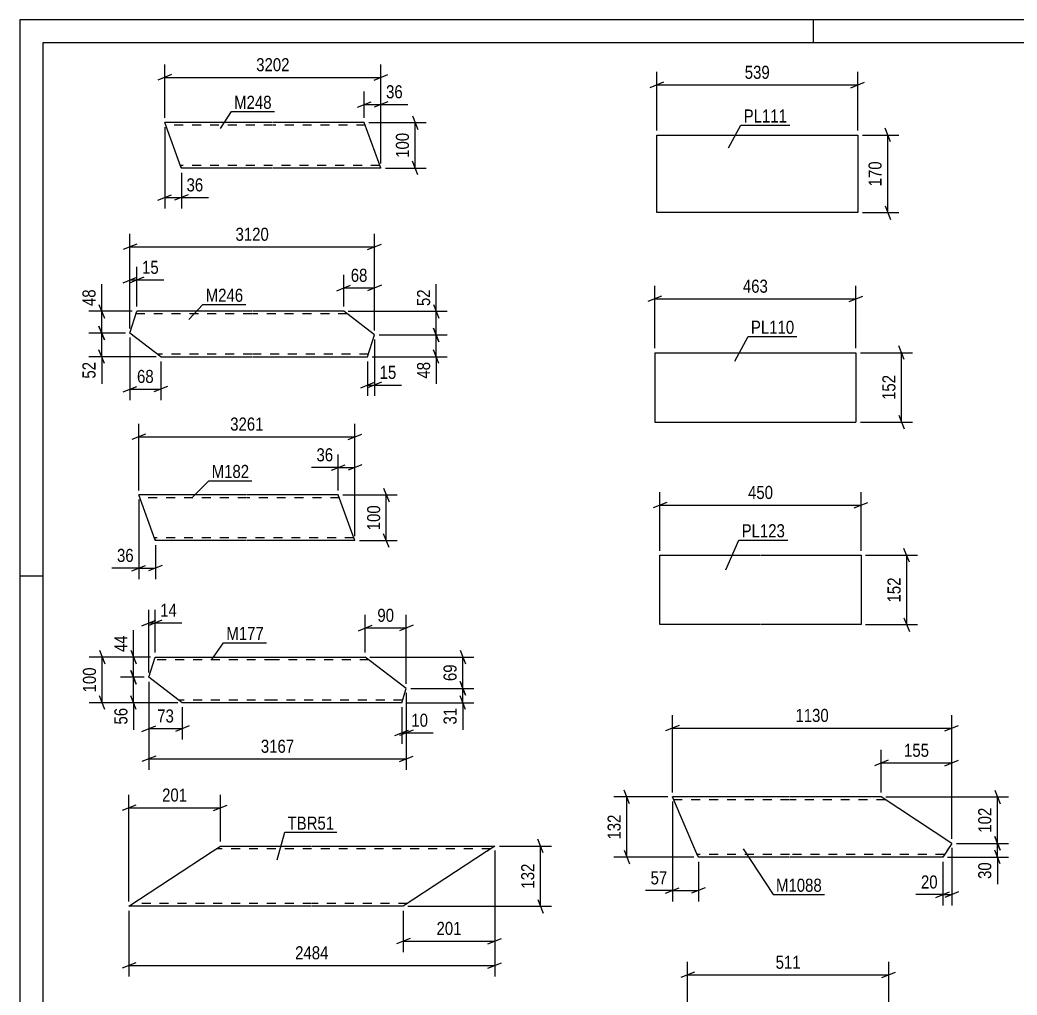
# Model space of a CAD drawing. Header units: millimetres. Extents: x 0 to 594, y 0 to 420.
# Drawn here: x 0 to 218.6, y 206.2 to 420 of the extents above; entities that cross this region are included whole.
import ezdxf

# ---------------------------------------------------------------- set-up
doc = ezdxf.new("R2010")
doc.units = ezdxf.units.MM
doc.linetypes.add('DXK_LINE_DOT2', pattern=[3.9198, 1.9599, -1.9599])
doc.styles.add('Arial Narrow', font='ARIALN.TTF', dxfattribs={"height": 0.2})

# ---------------------------------------------------------------- blocks, each defined once
blk = doc.blocks.new('Unknown-761531645-1132')
at = {"color": 5, "linetype": 'Continuous'}
for p, q in [((594, 420), (0, 420)), ((0, 420), (0, 0)), ((174, 415), (174, 420)), ((589, 415), (5, 415)), ((5, 415), (5, 5)), ((5, 298), (0, 298))]:
    blk.add_line(p, q, dxfattribs=at)
blk = doc.blocks.new('Part-761531645-11356 - 11355')
at = {"color": 2, "linetype": 'Continuous'}
for p, q in [((55.4, 397.5), (31.76, 397.5)), ((35.37, 387.59), (31.76, 397.5)), ((75.5, 397.5), (55.5, 397.5)), ((78.7, 388.7), (75.5, 397.5)), ((35.4, 387.5), (35.37, 387.59)), ((55.4, 387.5), (35.4, 387.5)), ((79.14, 387.5), (55.5, 387.5)), ((79.14, 387.5), (78.7, 388.7))]:
    blk.add_line(p, q, dxfattribs=at)
at = {"color": 7, "linetype": 'DXK_LINE_DOT2'}
for p, q in [((55.4, 396.9), (31.98, 396.9)), ((75.72, 396.9), (55.5, 396.9)), ((55.4, 388.1), (35.18, 388.1)), ((35.27, 387.85), (35.4, 387.5)), ((78.92, 388.1), (55.5, 388.1)), ((79.11, 387.59), (79.01, 387.85)), ((79.14, 387.5), (79.11, 387.59))]:
    blk.add_line(p, q, dxfattribs=at)
blk = doc.blocks.new('Part-761531645-4122 - 4106')
at = {"color": 2, "linetype": 'Continuous'}
for p, q in [((42.13, 237.64), (43.95, 238.84)), ((43.95, 238.84), (63.95, 238.84)), ((64.05, 238.84), (104.12, 238.84)), ((104.12, 238.84), (102.29, 237.64)), ((23.88, 225.64), (42.13, 237.64)), ((102.29, 237.64), (84.05, 225.64)), ((63.95, 225.64), (23.88, 225.64)), ((84.05, 225.64), (64.05, 225.64))]:
    blk.add_line(p, q, dxfattribs=at)
at = {"color": 7, "linetype": 'DXK_LINE_DOT2'}
for p, q in [((103.98, 238.74), (102.29, 237.64)), ((63.95, 238.24), (43.04, 238.24)), ((103.21, 238.24), (64.05, 238.24)), ((24.79, 226.24), (24.86, 226.28)), ((63.95, 226.24), (24.79, 226.24)), ((84.96, 226.24), (64.05, 226.24)), ((84.96, 226.24), (85.03, 226.28))]:
    blk.add_line(p, q, dxfattribs=at)
blk = doc.blocks.new('Part-761531645-11385 - 11384')
at = {"color": 2, "linetype": 'Continuous'}
for p, q in [((24.12, 351.33), (25.64, 356.12)), ((50.88, 356.12), (25.64, 356.12)), ((70.98, 356.12), (50.98, 356.12)), ((77.74, 350.92), (70.98, 356.12)), ((30.88, 346.12), (24.12, 351.33)), ((76.22, 346.12), (77.74, 350.92)), ((30.88, 346.12), (50.88, 346.12)), ((50.98, 346.12), (76.22, 346.12))]:
    blk.add_line(p, q, dxfattribs=at)
at = {"color": 7, "linetype": 'DXK_LINE_DOT2'}
for p, q in [((50.88, 355.52), (25.45, 355.52)), ((71.76, 355.52), (50.98, 355.52)), ((50.88, 346.72), (30.1, 346.72)), ((76.41, 346.72), (50.98, 346.72))]:
    blk.add_line(p, q, dxfattribs=at)
blk = doc.blocks.new('Part-761531645-11401 - 11400')
at = {"color": 2, "linetype": 'Continuous'}
for p, q in [((28.26, 275.86), (29.63, 280.26)), ((29.63, 280.26), (55.6, 280.26)), ((55.7, 280.26), (75.7, 280.26)), ((84.69, 273.41), (75.7, 280.26)), ((35.6, 270.26), (28.26, 275.86)), ((83.71, 270.26), (84.69, 273.41)), ((55.6, 270.26), (35.6, 270.26)), ((83.71, 270.26), (55.7, 270.26))]:
    blk.add_line(p, q, dxfattribs=at)
at = {"color": 7, "linetype": 'DXK_LINE_DOT2'}
for p, q in [((55.6, 279.66), (29.44, 279.66)), ((76.49, 279.66), (55.7, 279.66)), ((55.6, 270.86), (34.81, 270.86)), ((83.9, 270.86), (55.7, 270.86))]:
    blk.add_line(p, q, dxfattribs=at)
blk = doc.blocks.new('Part-761531645-5156 - 5140')
at = {"color": 2, "linetype": 'Continuous'}
for p, q in [((139.61, 377.74), (139.61, 394.74)), ((139.61, 394.74), (161.61, 394.74)), ((161.71, 394.74), (183.71, 394.74)), ((183.71, 394.74), (183.71, 377.74)), ((161.61, 377.74), (139.61, 377.74)), ((183.71, 377.74), (161.71, 377.74))]:
    blk.add_line(p, q, dxfattribs=at)
blk = doc.blocks.new('Part-761531645-5200 - 5184')
at = {"color": 2, "linetype": 'Continuous'}
for p, q in [((139.2, 347.02), (139.2, 331.82)), ((139.2, 347.02), (161.2, 347.02)), ((161.3, 347.02), (183.3, 347.02)), ((183.3, 347.02), (183.3, 331.82)), ((139.2, 331.82), (161.2, 331.82)), ((161.3, 331.82), (183.3, 331.82))]:
    blk.add_line(p, q, dxfattribs=at)
blk = doc.blocks.new('Part-761531645-5244 - 5228')
at = {"color": 2, "linetype": 'Continuous'}
for p, q in [((140.33, 287.39), (140.33, 302.59)), ((140.33, 302.59), (162.33, 302.59)), ((162.43, 302.59), (184.43, 302.59)), ((184.43, 302.59), (184.43, 287.39)), ((162.33, 287.39), (140.33, 287.39)), ((184.43, 287.39), (162.43, 287.39))]:
    blk.add_line(p, q, dxfattribs=at)
blk = doc.blocks.new('Part-761531645-5288 - 5272')
at = {"color": 2, "linetype": 'Continuous'}
for p, q in [((168.75, 249.6), (143.06, 249.6)), ((148.43, 237.14), (143.06, 249.6)), ((188.85, 249.6), (168.85, 249.6)), ((204.32, 239.42), (188.85, 249.6)), ((204.32, 239.42), (202.34, 236.4)), ((148.71, 236.49), (148.43, 237.14)), ((148.75, 236.4), (148.71, 236.49)), ((168.75, 236.4), (148.75, 236.4)), ((202.34, 236.4), (168.85, 236.4))]:
    blk.add_line(p, q, dxfattribs=at)
at = {"color": 7, "linetype": 'DXK_LINE_DOT2'}
for p, q in [((168.75, 249), (143.31, 249)), ((189.76, 249), (168.85, 249)), ((204.32, 239.42), (202.34, 236.4)), ((148.43, 237.14), (148.6, 236.75)), ((148.49, 237), (148.47, 237.04)), ((168.75, 237), (148.49, 237)), ((148.75, 236.4), (148.75, 236.4)), ((202.73, 237), (168.85, 237))]:
    blk.add_line(p, q, dxfattribs=at)
blk = doc.blocks.new('Part-761531645-11393 - 11392')
at = {"color": 2, "linetype": 'Continuous'}
for p, q in [((49.7, 315.82), (26.06, 315.82)), ((29.67, 305.92), (26.06, 315.82)), ((69.8, 315.82), (49.8, 315.82)), ((73.01, 307.02), (69.8, 315.82)), ((73.44, 305.82), (73.01, 307.02)), ((29.7, 305.82), (29.67, 305.92)), ((49.7, 305.82), (29.7, 305.82)), ((73.44, 305.82), (49.8, 305.82))]:
    blk.add_line(p, q, dxfattribs=at)
at = {"color": 7, "linetype": 'DXK_LINE_DOT2'}
for p, q in [((49.7, 315.22), (26.28, 315.22)), ((70.02, 315.22), (49.8, 315.22)), ((49.7, 306.42), (29.49, 306.42)), ((29.58, 306.18), (29.7, 305.82)), ((73.23, 306.42), (49.8, 306.42)), ((73.41, 305.92), (73.32, 306.18)), ((73.44, 305.82), (73.41, 305.92))]:
    blk.add_line(p, q, dxfattribs=at)
blk = doc.blocks.new('StraightDimension-761531645-11492 - 11355')
at = {"color": 7, "linetype": 'Continuous'}
for p, q in [((31.76, 396.5), (31.76, 378.65)), ((35.4, 386.5), (35.4, 378.65)), ((30.26, 380.45), (33.26, 381.65)), ((31.76, 381.05), (35.4, 381.05)), ((36.9, 381.65), (33.9, 380.45))]:
    blk.add_line(p, q, dxfattribs=at)
at = {"color": 0}
blk.add_wipeout([(40.78, 381.8), (40.78, 386), (35.93, 386), (35.93, 381.8)], dxfattribs=at)
at = {"color": 7, "linetype": 'Continuous'}
blk.add_line((35.4, 381.05), (41.31, 381.05), dxfattribs=at)
blk.add_line((35.4, 381.05), (41.31, 381.05), dxfattribs=at)
at = {"color": 3, "style": 'Arial Narrow'}
blk.add_text('36', height=2.863, dxfattribs=at).set_placement((36.53, 382.4))
blk = doc.blocks.new('StraightDimension-761531645-11506 - 11355')
at = {"color": 7, "linetype": 'Continuous'}
for p, q in [((75.5, 398.5), (75.5, 404.31)), ((79.14, 388.5), (79.14, 404.31)), ((74, 400.86), (77, 402.06)), ((75.5, 401.46), (79.14, 401.46)), ((80.64, 402.06), (77.64, 400.86))]:
    blk.add_line(p, q, dxfattribs=at)
at = {"color": 0}
blk.add_wipeout([(84.52, 402.21), (84.52, 406.41), (79.67, 406.41), (79.67, 402.21)], dxfattribs=at)
at = {"color": 7, "linetype": 'Continuous'}
blk.add_line((79.14, 401.46), (85.05, 401.46), dxfattribs=at)
blk.add_line((79.14, 401.46), (85.05, 401.46), dxfattribs=at)
at = {"color": 3, "style": 'Arial Narrow'}
blk.add_text('36', height=2.863, dxfattribs=at).set_placement((80.27, 402.81))
blk = doc.blocks.new('StraightDimension-761531645-11551 - 11355')
at = {"color": 7, "linetype": 'Continuous'}
for p, q in [((31.76, 398.5), (31.76, 410.25)), ((79.14, 388.5), (79.14, 410.25)), ((33.26, 408), (30.26, 406.8)), ((31.76, 407.4), (79.14, 407.4)), ((77.64, 406.8), (80.64, 408))]:
    blk.add_line(p, q, dxfattribs=at)
at = {"color": 0}
blk.add_wipeout([(59.71, 408.15), (59.71, 412.35), (51.2, 412.35), (51.2, 408.15)], dxfattribs=at)
at = {"color": 3, "style": 'Arial Narrow'}
blk.add_text('3202', height=2.863, dxfattribs=at).set_placement((51.8, 408.75))
blk = doc.blocks.new('StraightDimension-761531645-11562 - 11355')
at = {"color": 7, "linetype": 'Continuous'}
for p, q in [((86.04, 399), (87.24, 396)), ((76.5, 397.5), (89.04, 397.5)), ((86.64, 387.5), (86.64, 397.5)), ((80.14, 387.5), (89.04, 387.5)), ((87.24, 386), (86.04, 389))]:
    blk.add_line(p, q, dxfattribs=at)
at = {"color": 0}
blk.add_wipeout([(85.89, 395.84), (81.69, 395.84), (81.69, 389.16), (85.89, 389.16)], dxfattribs=at)
at = {"color": 3, "style": 'Arial Narrow'}
blk.add_text('100', height=2.863, rotation=90.0002, dxfattribs=at).set_placement((85.29, 389.76))
blk = doc.blocks.new('StraightDimension-761531645-4198 - 4106')
at = {"color": 7, "linetype": 'Continuous'}
for p, q in [((104.12, 237.84), (104.12, 215.59)), ((84.05, 224.64), (84.05, 215.59)), ((85.55, 218.59), (82.55, 217.39)), ((84.05, 217.99), (104.12, 217.99)), ((102.62, 217.39), (105.62, 218.59))]:
    blk.add_line(p, q, dxfattribs=at)
at = {"color": 0}
blk.add_wipeout([(97.43, 218.74), (97.43, 222.94), (90.74, 222.94), (90.74, 218.74)], dxfattribs=at)
at = {"color": 3, "style": 'Arial Narrow'}
blk.add_text('201', height=2.863, dxfattribs=at).set_placement((91.34, 219.34))
blk = doc.blocks.new('StraightDimension-761531645-4125 - 4106')
at = {"color": 7, "linetype": 'Continuous'}
for p, q in [((104.12, 237.84), (104.12, 210.24)), ((23.88, 224.64), (23.88, 210.24)), ((25.38, 213.24), (22.38, 212.04)), ((23.88, 212.64), (104.12, 212.64)), ((102.62, 212.04), (105.62, 213.24))]:
    blk.add_line(p, q, dxfattribs=at)
at = {"color": 0}
blk.add_wipeout([(68.26, 213.39), (68.26, 217.59), (59.74, 217.59), (59.74, 213.39)], dxfattribs=at)
at = {"color": 3, "style": 'Arial Narrow'}
blk.add_text('2484', height=2.863, dxfattribs=at).set_placement((60.34, 213.99))
blk = doc.blocks.new('StraightDimension-761531645-4184 - 4106')
at = {"color": 7, "linetype": 'Continuous'}
for p, q in [((23.88, 226.64), (23.88, 250.08)), ((43.95, 239.84), (43.95, 250.08)), ((25.38, 247.83), (22.38, 246.63)), ((23.88, 247.23), (43.95, 247.23)), ((42.45, 246.63), (45.45, 247.83))]:
    blk.add_line(p, q, dxfattribs=at)
at = {"color": 0}
blk.add_wipeout([(37.26, 247.98), (37.26, 252.18), (30.57, 252.18), (30.57, 247.98)], dxfattribs=at)
at = {"color": 3, "style": 'Arial Narrow'}
blk.add_text('201', height=2.863, dxfattribs=at).set_placement((31.17, 248.58))
blk = doc.blocks.new('StraightDimension-761531645-4160 - 4106')
at = {"color": 7, "linetype": 'Continuous'}
for p, q in [((105.12, 238.84), (116.52, 238.84)), ((114.72, 237.34), (113.52, 240.34)), ((114.12, 225.64), (114.12, 238.84)), ((85.05, 225.64), (116.52, 225.64)), ((113.52, 227.14), (114.72, 224.14))]:
    blk.add_line(p, q, dxfattribs=at)
at = {"color": 0}
blk.add_wipeout([(113.37, 235.58), (109.17, 235.58), (109.17, 228.89), (113.37, 228.89)], dxfattribs=at)
at = {"color": 3, "style": 'Arial Narrow'}
blk.add_text('132', height=2.863, rotation=90.0002, dxfattribs=at).set_placement((112.77, 229.49))
blk = doc.blocks.new('StraightDimension-761531645-11610 - 11384')
at = {"color": 7, "linetype": 'Continuous'}
for p, q in [((70.98, 357.12), (70.98, 364.07)), ((77.74, 351.92), (77.74, 364.07)), ((69.48, 360.62), (72.48, 361.82)), ((70.98, 361.22), (77.74, 361.22)), ((79.24, 361.82), (76.24, 360.62))]:
    blk.add_line(p, q, dxfattribs=at)
at = {"color": 0}
blk.add_wipeout([(76.79, 361.97), (76.79, 366.17), (71.93, 366.17), (71.93, 361.97)], dxfattribs=at)
at = {"color": 3, "style": 'Arial Narrow'}
blk.add_text('68', height=2.863, dxfattribs=at).set_placement((72.53, 362.57))
blk = doc.blocks.new('StraightDimension-761531645-11591 - 11384')
at = {"color": 7, "linetype": 'Continuous'}
for p, q in [((24.12, 352.33), (24.12, 365.82)), ((25.64, 357.12), (25.64, 365.82)), ((22.62, 362.37), (25.62, 363.57)), ((24.12, 362.97), (25.64, 362.97)), ((27.14, 363.57), (24.14, 362.37))]:
    blk.add_line(p, q, dxfattribs=at)
at = {"color": 0}
blk.add_wipeout([(31.02, 363.72), (31.02, 367.92), (26.17, 367.92), (26.17, 363.72)], dxfattribs=at)
at = {"color": 7, "linetype": 'Continuous'}
blk.add_line((25.64, 362.97), (31.55, 362.97), dxfattribs=at)
blk.add_line((25.64, 362.97), (31.55, 362.97), dxfattribs=at)
at = {"color": 3, "style": 'Arial Narrow'}
blk.add_text('15', height=2.863, dxfattribs=at).set_placement((26.77, 364.32))
blk = doc.blocks.new('StraightDimension-761531645-11654 - 11384')
at = {"color": 7, "linetype": 'Continuous'}
for p, q in [((24.12, 350.33), (24.12, 336.64)), ((30.88, 345.12), (30.88, 336.64)), ((22.62, 338.44), (25.62, 339.64)), ((24.12, 339.04), (30.88, 339.04)), ((32.38, 339.64), (29.38, 338.44))]:
    blk.add_line(p, q, dxfattribs=at)
at = {"color": 0}
blk.add_wipeout([(29.93, 339.79), (29.93, 343.99), (25.07, 343.99), (25.07, 339.79)], dxfattribs=at)
at = {"color": 3, "style": 'Arial Narrow'}
blk.add_text('68', height=2.863, dxfattribs=at).set_placement((25.67, 340.39))
blk = doc.blocks.new('StraightDimension-761531645-11672 - 11384')
at = {"color": 7, "linetype": 'Continuous'}
for p, q in [((77.74, 349.92), (77.74, 337.54)), ((76.22, 345.12), (76.22, 337.54)), ((74.72, 339.34), (77.72, 340.54)), ((76.22, 339.94), (77.74, 339.94)), ((79.24, 340.54), (76.24, 339.34))]:
    blk.add_line(p, q, dxfattribs=at)
at = {"color": 0}
blk.add_wipeout([(83.12, 340.69), (83.12, 344.89), (78.26, 344.89), (78.26, 340.69)], dxfattribs=at)
at = {"color": 7, "linetype": 'Continuous'}
blk.add_line((77.74, 339.94), (83.64, 339.94), dxfattribs=at)
blk.add_line((77.74, 339.94), (83.64, 339.94), dxfattribs=at)
at = {"color": 3, "style": 'Arial Narrow'}
blk.add_text('15', height=2.863, dxfattribs=at).set_placement((78.86, 341.29))
blk = doc.blocks.new('StraightDimension-761531645-11715 - 11384')
at = {"color": 7, "linetype": 'Continuous'}
for p, q in [((90.68, 357.62), (91.88, 354.62)), ((71.98, 356.12), (93.68, 356.12)), ((91.28, 350.92), (91.28, 356.12)), ((91.88, 349.42), (90.68, 352.42)), ((78.74, 350.92), (93.68, 350.92))]:
    blk.add_line(p, q, dxfattribs=at)
at = {"color": 0}
blk.add_wipeout([(90.53, 361.5), (86.33, 361.5), (86.33, 356.65), (90.53, 356.65)], dxfattribs=at)
at = {"color": 7, "linetype": 'Continuous'}
blk.add_line((91.28, 356.12), (91.28, 362.03), dxfattribs=at)
blk.add_line((91.28, 356.12), (91.28, 362.03), dxfattribs=at)
at = {"color": 3, "style": 'Arial Narrow'}
blk.add_text('52', height=2.863, rotation=90.0002, dxfattribs=at).set_placement((89.93, 357.25))
blk = doc.blocks.new('StraightDimension-761531645-11716 - 11384')
at = {"color": 7, "linetype": 'Continuous'}
for p, q in [((90.68, 352.42), (91.88, 349.42)), ((78.74, 350.92), (93.68, 350.92)), ((91.28, 346.12), (91.28, 350.92)), ((91.88, 344.62), (90.68, 347.62)), ((77.22, 346.12), (93.68, 346.12))]:
    blk.add_line(p, q, dxfattribs=at)
at = {"color": 0}
blk.add_wipeout([(90.53, 345.6), (86.33, 345.6), (86.33, 340.74), (90.53, 340.74)], dxfattribs=at)
at = {"color": 7, "linetype": 'Continuous'}
blk.add_line((91.28, 346.12), (91.28, 340.22), dxfattribs=at)
blk.add_line((91.28, 346.12), (91.28, 340.22), dxfattribs=at)
at = {"color": 3, "style": 'Arial Narrow'}
blk.add_text('48', height=2.863, rotation=90.0002, dxfattribs=at).set_placement((89.93, 341.34))
blk = doc.blocks.new('StraightDimension-761531645-11801 - 11384')
at = {"color": 7, "linetype": 'Continuous'}
for p, q in [((17.32, 357.62), (18.52, 354.62)), ((24.64, 356.12), (15.07, 356.12)), ((17.92, 351.33), (17.92, 356.12)), ((18.52, 349.83), (17.32, 352.83)), ((23.12, 351.33), (15.07, 351.33))]:
    blk.add_line(p, q, dxfattribs=at)
at = {"color": 0}
blk.add_wipeout([(17.17, 361.5), (12.97, 361.5), (12.97, 356.65), (17.17, 356.65)], dxfattribs=at)
at = {"color": 7, "linetype": 'Continuous'}
blk.add_line((17.92, 356.12), (17.92, 362.03), dxfattribs=at)
blk.add_line((17.92, 356.12), (17.92, 362.03), dxfattribs=at)
at = {"color": 3, "style": 'Arial Narrow'}
blk.add_text('48', height=2.863, rotation=90.0002, dxfattribs=at).set_placement((16.57, 357.25))
blk = doc.blocks.new('StraightDimension-761531645-11802 - 11384')
at = {"color": 7, "linetype": 'Continuous'}
for p, q in [((17.32, 352.83), (18.52, 349.83)), ((23.12, 351.33), (15.07, 351.33)), ((17.92, 346.12), (17.92, 351.33)), ((18.52, 344.62), (17.32, 347.62)), ((29.88, 346.12), (15.07, 346.12))]:
    blk.add_line(p, q, dxfattribs=at)
at = {"color": 0}
blk.add_wipeout([(17.17, 345.6), (12.97, 345.6), (12.97, 340.74), (17.17, 340.74)], dxfattribs=at)
at = {"color": 7, "linetype": 'Continuous'}
blk.add_line((17.92, 346.12), (17.92, 340.22), dxfattribs=at)
blk.add_line((17.92, 346.12), (17.92, 340.22), dxfattribs=at)
at = {"color": 3, "style": 'Arial Narrow'}
blk.add_text('52', height=2.863, rotation=90.0002, dxfattribs=at).set_placement((16.57, 341.34))
blk = doc.blocks.new('StraightDimension-761531645-11851 - 11384')
at = {"color": 7, "linetype": 'Continuous'}
for p, q in [((24.12, 352.33), (24.12, 373.07)), ((77.74, 351.92), (77.74, 373.07)), ((25.62, 370.82), (22.62, 369.62)), ((24.12, 370.22), (77.74, 370.22)), ((76.24, 369.62), (79.24, 370.82))]:
    blk.add_line(p, q, dxfattribs=at)
at = {"color": 0}
blk.add_wipeout([(55.19, 370.97), (55.19, 375.17), (46.67, 375.17), (46.67, 370.97)], dxfattribs=at)
at = {"color": 3, "style": 'Arial Narrow'}
blk.add_text('3120', height=2.863, dxfattribs=at).set_placement((47.27, 371.57))
blk = doc.blocks.new('StraightDimension-761531645-11974 - 11400')
at = {"color": 7, "linetype": 'Continuous'}
for p, q in [((28.26, 276.86), (28.26, 290.61)), ((29.63, 281.26), (29.63, 290.61)), ((26.76, 287.16), (29.76, 288.36)), ((31.13, 288.36), (28.13, 287.16)), ((28.26, 287.76), (29.63, 287.76))]:
    blk.add_line(p, q, dxfattribs=at)
at = {"color": 0}
blk.add_wipeout([(35.01, 288.51), (35.01, 292.71), (30.15, 292.71), (30.15, 288.51)], dxfattribs=at)
at = {"color": 7, "linetype": 'Continuous'}
blk.add_line((29.63, 287.76), (35.53, 287.76), dxfattribs=at)
blk.add_line((29.63, 287.76), (35.53, 287.76), dxfattribs=at)
at = {"color": 3, "style": 'Arial Narrow'}
blk.add_text('14', height=2.863, dxfattribs=at).set_placement((30.75, 289.11))
blk = doc.blocks.new('StraightDimension-761531645-12181 - 11400')
at = {"color": 7, "linetype": 'Continuous'}
for p, q in [((28.63, 280.26), (22.06, 280.26)), ((24.31, 281.76), (25.51, 278.76)), ((24.91, 275.86), (24.91, 280.26)), ((27.26, 275.86), (22.06, 275.86)), ((25.51, 274.36), (24.31, 277.36))]:
    blk.add_line(p, q, dxfattribs=at)
at = {"color": 0}
blk.add_wipeout([(24.16, 285.64), (19.96, 285.64), (19.96, 280.78), (24.16, 280.78)], dxfattribs=at)
at = {"color": 7, "linetype": 'Continuous'}
blk.add_line((24.91, 280.26), (24.91, 286.17), dxfattribs=at)
blk.add_line((24.91, 280.26), (24.91, 286.17), dxfattribs=at)
at = {"color": 3, "style": 'Arial Narrow'}
blk.add_text('44', height=2.863, rotation=90.0002, dxfattribs=at).set_placement((23.56, 281.38))
blk = doc.blocks.new('StraightDimension-761531645-12096 - 11400')
at = {"color": 7, "linetype": 'Continuous'}
for p, q in [((76.7, 280.26), (99.49, 280.26)), ((96.49, 281.76), (97.69, 278.76)), ((97.09, 273.41), (97.09, 280.26)), ((85.69, 273.41), (99.49, 273.41)), ((97.69, 271.91), (96.49, 274.91))]:
    blk.add_line(p, q, dxfattribs=at)
at = {"color": 0}
blk.add_wipeout([(96.34, 279.26), (92.14, 279.26), (92.14, 274.41), (96.34, 274.41)], dxfattribs=at)
at = {"color": 3, "style": 'Arial Narrow'}
blk.add_text('69', height=2.863, rotation=90.0002, dxfattribs=at).set_placement((95.74, 275.01))
blk = doc.blocks.new('StraightDimension-761531645-11992 - 11400')
at = {"color": 7, "linetype": 'Continuous'}
for p, q in [((75.7, 281.26), (75.7, 289.51)), ((84.69, 274.41), (84.69, 289.51)), ((74.2, 286.06), (77.2, 287.26)), ((75.7, 286.66), (84.69, 286.66)), ((86.19, 287.26), (83.19, 286.06))]:
    blk.add_line(p, q, dxfattribs=at)
at = {"color": 0}
blk.add_wipeout([(82.63, 287.41), (82.63, 291.61), (77.77, 291.61), (77.77, 287.41)], dxfattribs=at)
at = {"color": 3, "style": 'Arial Narrow'}
blk.add_text('90', height=2.863, dxfattribs=at).set_placement((78.37, 288.01))
blk = doc.blocks.new('StraightDimension-761531645-12035 - 11400')
at = {"color": 7, "linetype": 'Continuous'}
for p, q in [((84.69, 272.41), (84.69, 261.25)), ((83.71, 269.26), (83.71, 261.25)), ((82.21, 263.05), (85.21, 264.25)), ((86.19, 264.25), (83.19, 263.05)), ((83.71, 263.65), (84.69, 263.65))]:
    blk.add_line(p, q, dxfattribs=at)
at = {"color": 0}
blk.add_wipeout([(90.07, 264.4), (90.07, 268.6), (85.22, 268.6), (85.22, 264.4)], dxfattribs=at)
at = {"color": 7, "linetype": 'Continuous'}
blk.add_line((84.69, 263.65), (90.6, 263.65), dxfattribs=at)
blk.add_line((84.69, 263.65), (90.6, 263.65), dxfattribs=at)
at = {"color": 3, "style": 'Arial Narrow'}
blk.add_text('10', height=2.863, dxfattribs=at).set_placement((85.82, 265))
blk = doc.blocks.new('StraightDimension-761531645-12078 - 11400')
at = {"color": 7, "linetype": 'Continuous'}
for p, q in [((28.26, 274.86), (28.26, 262.18)), ((35.6, 269.26), (35.6, 262.18)), ((26.76, 263.98), (29.76, 265.18)), ((28.26, 264.58), (35.6, 264.58)), ((37.1, 265.18), (34.1, 263.98))]:
    blk.add_line(p, q, dxfattribs=at)
at = {"color": 0}
blk.add_wipeout([(34.36, 265.33), (34.36, 269.53), (29.5, 269.53), (29.5, 265.33)], dxfattribs=at)
at = {"color": 3, "style": 'Arial Narrow'}
blk.add_text('73', height=2.863, dxfattribs=at).set_placement((30.1, 265.93))
blk = doc.blocks.new('StraightDimension-761531645-12097 - 11400')
at = {"color": 7, "linetype": 'Continuous'}
for p, q in [((85.69, 273.41), (99.49, 273.41)), ((96.49, 274.91), (97.69, 271.91)), ((97.09, 270.26), (97.09, 273.41)), ((97.69, 268.76), (96.49, 271.76)), ((84.71, 270.26), (99.49, 270.26))]:
    blk.add_line(p, q, dxfattribs=at)
at = {"color": 0}
blk.add_wipeout([(96.34, 269.73), (92.14, 269.73), (92.14, 264.88), (96.34, 264.88)], dxfattribs=at)
at = {"color": 7, "linetype": 'Continuous'}
blk.add_line((97.09, 270.26), (97.09, 264.35), dxfattribs=at)
blk.add_line((97.09, 270.26), (97.09, 264.35), dxfattribs=at)
at = {"color": 3, "style": 'Arial Narrow'}
blk.add_text('31', height=2.863, rotation=90.0002, dxfattribs=at).set_placement((95.74, 265.48))
blk = doc.blocks.new('StraightDimension-761531645-12182 - 11400')
at = {"color": 7, "linetype": 'Continuous'}
for p, q in [((27.26, 275.86), (22.06, 275.86)), ((24.31, 277.36), (25.51, 274.36)), ((24.91, 270.26), (24.91, 275.86)), ((25.51, 268.76), (24.31, 271.76)), ((34.6, 270.26), (22.06, 270.26))]:
    blk.add_line(p, q, dxfattribs=at)
at = {"color": 0}
blk.add_wipeout([(24.16, 269.73), (19.96, 269.73), (19.96, 264.88), (24.16, 264.88)], dxfattribs=at)
at = {"color": 7, "linetype": 'Continuous'}
blk.add_line((24.91, 270.26), (24.91, 264.35), dxfattribs=at)
blk.add_line((24.91, 270.26), (24.91, 264.35), dxfattribs=at)
at = {"color": 3, "style": 'Arial Narrow'}
blk.add_text('56', height=2.863, rotation=90.0002, dxfattribs=at).set_placement((23.56, 265.48))
blk = doc.blocks.new('StraightDimension-761531645-12230 - 11400')
at = {"color": 7, "linetype": 'Continuous'}
for p, q in [((28.63, 280.26), (15.17, 280.26)), ((17.42, 281.76), (18.62, 278.76)), ((18.02, 270.26), (18.02, 280.26)), ((18.62, 268.76), (17.42, 271.76)), ((34.6, 270.26), (15.17, 270.26))]:
    blk.add_line(p, q, dxfattribs=at)
at = {"color": 0}
blk.add_wipeout([(17.27, 278.6), (13.07, 278.6), (13.07, 271.92), (17.27, 271.92)], dxfattribs=at)
at = {"color": 3, "style": 'Arial Narrow'}
blk.add_text('100', height=2.863, rotation=90.0002, dxfattribs=at).set_placement((16.67, 272.52))
blk = doc.blocks.new('StraightDimension-761531645-12262 - 11400')
at = {"color": 7, "linetype": 'Continuous'}
for p, q in [((28.26, 274.86), (28.26, 255.54)), ((84.69, 272.41), (84.69, 255.54)), ((29.76, 258.54), (26.76, 257.34)), ((83.19, 257.34), (86.19, 258.54)), ((28.26, 257.94), (84.69, 257.94))]:
    blk.add_line(p, q, dxfattribs=at)
at = {"color": 0}
blk.add_wipeout([(60.73, 258.69), (60.73, 262.89), (52.22, 262.89), (52.22, 258.69)], dxfattribs=at)
at = {"color": 3, "style": 'Arial Narrow'}
blk.add_text('3167', height=2.863, dxfattribs=at).set_placement((52.82, 259.29))
blk = doc.blocks.new('StraightDimension-761531645-5170 - 5140')
at = {"color": 7, "linetype": 'Continuous'}
for p, q in [((190.87, 393.24), (189.67, 396.24)), ((184.71, 394.74), (192.67, 394.74)), ((190.27, 377.74), (190.27, 394.74)), ((189.67, 379.24), (190.87, 376.24)), ((184.71, 377.74), (192.67, 377.74))]:
    blk.add_line(p, q, dxfattribs=at)
at = {"color": 0}
blk.add_wipeout([(189.52, 389.58), (185.32, 389.58), (185.32, 382.9), (189.52, 382.9)], dxfattribs=at)
at = {"color": 3, "style": 'Arial Narrow'}
blk.add_text('170', height=2.863, rotation=90.0002, dxfattribs=at).set_placement((188.92, 383.5))
blk = doc.blocks.new('StraightDimension-761531645-13013 - 5140')
at = {"color": 7, "linetype": 'Continuous'}
for p, q in [((139.61, 395.74), (139.61, 408.59)), ((183.71, 395.74), (183.71, 408.59)), ((141.11, 406.34), (138.11, 405.14)), ((139.61, 405.74), (183.71, 405.74)), ((182.21, 405.14), (185.21, 406.34))]:
    blk.add_line(p, q, dxfattribs=at)
at = {"color": 0}
blk.add_wipeout([(165.01, 406.49), (165.01, 410.69), (158.32, 410.69), (158.32, 406.49)], dxfattribs=at)
at = {"color": 3, "style": 'Arial Narrow'}
blk.add_text('539', height=2.863, dxfattribs=at).set_placement((158.92, 407.09))
blk = doc.blocks.new('StraightDimension-761531645-13024 - 5184')
at = {"color": 7, "linetype": 'Continuous'}
for p, q in [((139.2, 348.02), (139.2, 361.68)), ((183.3, 348.02), (183.3, 361.68)), ((140.7, 359.43), (137.7, 358.23)), ((139.2, 358.83), (183.3, 358.83)), ((181.8, 358.23), (184.8, 359.43))]:
    blk.add_line(p, q, dxfattribs=at)
at = {"color": 0}
blk.add_wipeout([(164.59, 359.58), (164.59, 363.78), (157.91, 363.78), (157.91, 359.58)], dxfattribs=at)
at = {"color": 3, "style": 'Arial Narrow'}
blk.add_text('463', height=2.863, dxfattribs=at).set_placement((158.51, 360.18))
blk = doc.blocks.new('StraightDimension-761531645-5214 - 5184')
at = {"color": 7, "linetype": 'Continuous'}
for p, q in [((193.9, 345.52), (192.7, 348.52)), ((184.3, 347.02), (195.7, 347.02)), ((193.3, 331.82), (193.3, 347.02)), ((192.7, 333.32), (193.9, 330.32)), ((184.3, 331.82), (195.7, 331.82))]:
    blk.add_line(p, q, dxfattribs=at)
at = {"color": 0}
blk.add_wipeout([(192.55, 342.76), (188.35, 342.76), (188.35, 336.07), (192.55, 336.07)], dxfattribs=at)
at = {"color": 3, "style": 'Arial Narrow'}
blk.add_text('152', height=2.863, rotation=90.0002, dxfattribs=at).set_placement((191.95, 336.67))
blk = doc.blocks.new('StraightDimension-761531645-5258 - 5228')
at = {"color": 7, "linetype": 'Continuous'}
for p, q in [((195.03, 301.09), (193.83, 304.09)), ((185.43, 302.59), (196.83, 302.59)), ((194.43, 287.39), (194.43, 302.59)), ((193.83, 288.89), (195.03, 285.89)), ((185.43, 287.39), (196.83, 287.39))]:
    blk.add_line(p, q, dxfattribs=at)
at = {"color": 0}
blk.add_wipeout([(193.68, 298.33), (189.48, 298.33), (189.48, 291.65), (193.68, 291.65)], dxfattribs=at)
at = {"color": 3, "style": 'Arial Narrow'}
blk.add_text('152', height=2.863, rotation=90.0002, dxfattribs=at).set_placement((193.08, 292.25))
blk = doc.blocks.new('StraightDimension-761531645-13035 - 5228')
at = {"color": 7, "linetype": 'Continuous'}
for p, q in [((140.33, 303.59), (140.33, 316.44)), ((184.43, 303.59), (184.43, 316.44)), ((141.83, 314.19), (138.83, 312.99)), ((140.33, 313.59), (184.43, 313.59)), ((182.93, 312.99), (185.93, 314.19))]:
    blk.add_line(p, q, dxfattribs=at)
at = {"color": 0}
blk.add_wipeout([(165.72, 314.34), (165.72, 318.54), (159.04, 318.54), (159.04, 314.34)], dxfattribs=at)
at = {"color": 3, "style": 'Arial Narrow'}
blk.add_text('450', height=2.863, dxfattribs=at).set_placement((159.64, 314.94))
blk = doc.blocks.new('StraightDimension-761531645-5360 - 5272')
at = {"color": 7, "linetype": 'Continuous'}
for p, q in [((188.85, 250.6), (188.85, 259.9)), ((204.32, 240.42), (204.32, 259.9)), ((190.35, 257.65), (187.35, 256.45)), ((188.85, 257.05), (204.32, 257.05)), ((202.82, 256.45), (205.82, 257.65))]:
    blk.add_line(p, q, dxfattribs=at)
at = {"color": 0}
blk.add_wipeout([(199.93, 257.8), (199.93, 262), (193.24, 262), (193.24, 257.8)], dxfattribs=at)
at = {"color": 3, "style": 'Arial Narrow'}
blk.add_text('155', height=2.863, dxfattribs=at).set_placement((193.84, 258.4))
blk = doc.blocks.new('StraightDimension-761531645-5291 - 5272')
at = {"color": 7, "linetype": 'Continuous'}
for p, q in [((143.06, 250.6), (143.06, 267.55)), ((204.32, 240.42), (204.32, 267.55)), ((144.56, 265.3), (141.56, 264.1)), ((143.06, 264.7), (204.32, 264.7)), ((202.82, 264.1), (205.82, 265.3))]:
    blk.add_line(p, q, dxfattribs=at)
at = {"color": 0}
blk.add_wipeout([(177.95, 265.45), (177.95, 269.65), (169.43, 269.65), (169.43, 265.45)], dxfattribs=at)
at = {"color": 3, "style": 'Arial Narrow'}
blk.add_text('1130', height=2.863, dxfattribs=at).set_placement((170.03, 266.05))
blk = doc.blocks.new('StraightDimension-761531645-5326 - 5272')
at = {"color": 7, "linetype": 'Continuous'}
for p, q in [((189.85, 249.6), (216.72, 249.6)), ((213.72, 251.1), (214.92, 248.1)), ((214.32, 239.42), (214.32, 249.6)), ((214.92, 237.92), (213.72, 240.92)), ((205.32, 239.42), (216.72, 239.42))]:
    blk.add_line(p, q, dxfattribs=at)
at = {"color": 0}
blk.add_wipeout([(213.57, 247.85), (209.37, 247.85), (209.37, 241.16), (213.57, 241.16)], dxfattribs=at)
at = {"color": 3, "style": 'Arial Narrow'}
blk.add_text('102', height=2.863, rotation=90.0002, dxfattribs=at).set_placement((212.97, 241.76))
blk = doc.blocks.new('StraightDimension-761531645-5302 - 5272')
at = {"color": 7, "linetype": 'Continuous'}
for p, q in [((142.06, 249.6), (130.21, 249.6)), ((133.66, 248.1), (132.46, 251.1)), ((133.06, 236.4), (133.06, 249.6)), ((147.75, 236.4), (130.21, 236.4)), ((132.46, 237.9), (133.66, 234.9))]:
    blk.add_line(p, q, dxfattribs=at)
at = {"color": 0}
blk.add_wipeout([(132.31, 246.34), (128.11, 246.34), (128.11, 239.65), (132.31, 239.65)], dxfattribs=at)
at = {"color": 3, "style": 'Arial Narrow'}
blk.add_text('132', height=2.863, rotation=90.0002, dxfattribs=at).set_placement((131.71, 240.25))
blk = doc.blocks.new('StraightDimension-761531645-5327 - 5272')
at = {"color": 7, "linetype": 'Continuous'}
for p, q in [((213.72, 240.92), (214.92, 237.92)), ((205.32, 239.42), (216.72, 239.42)), ((214.32, 236.4), (214.32, 239.42)), ((203.34, 236.4), (216.72, 236.4)), ((214.92, 234.9), (213.72, 237.9))]:
    blk.add_line(p, q, dxfattribs=at)
at = {"color": 0}
blk.add_wipeout([(213.57, 235.87), (209.37, 235.87), (209.37, 231.01), (213.57, 231.01)], dxfattribs=at)
at = {"color": 7, "linetype": 'Continuous'}
blk.add_line((214.32, 236.4), (214.32, 230.49), dxfattribs=at)
blk.add_line((214.32, 236.4), (214.32, 230.49), dxfattribs=at)
at = {"color": 3, "style": 'Arial Narrow'}
blk.add_text('30', height=2.863, rotation=90.0002, dxfattribs=at).set_placement((212.97, 231.61))
blk = doc.blocks.new('StraightDimension-761531645-5378 - 5272')
at = {"color": 7, "linetype": 'Continuous'}
for p, q in [((143.06, 248.6), (143.06, 226.67)), ((148.75, 235.4), (148.75, 226.67)), ((141.56, 228.47), (144.56, 229.67)), ((150.25, 229.67), (147.25, 228.47)), ((143.06, 229.07), (148.75, 229.07))]:
    blk.add_line(p, q, dxfattribs=at)
at = {"color": 0}
blk.add_wipeout([(142.53, 229.82), (142.53, 234.02), (137.67, 234.02), (137.67, 229.82)], dxfattribs=at)
at = {"color": 7, "linetype": 'Continuous'}
blk.add_line((143.06, 229.07), (137.15, 229.07), dxfattribs=at)
blk.add_line((143.06, 229.07), (137.15, 229.07), dxfattribs=at)
at = {"color": 3, "style": 'Arial Narrow'}
blk.add_text('57', height=2.863, dxfattribs=at).set_placement((138.27, 230.42))
blk = doc.blocks.new('StraightDimension-761531645-5392 - 5272')
at = {"color": 7, "linetype": 'Continuous'}
for p, q in [((204.32, 238.42), (204.32, 225.77)), ((202.34, 235.4), (202.34, 225.77)), ((200.84, 227.57), (203.84, 228.77)), ((202.34, 228.17), (204.32, 228.17)), ((205.82, 228.77), (202.82, 227.57))]:
    blk.add_line(p, q, dxfattribs=at)
at = {"color": 0}
blk.add_wipeout([(201.81, 228.92), (201.81, 233.12), (196.95, 233.12), (196.95, 228.92)], dxfattribs=at)
at = {"color": 7, "linetype": 'Continuous'}
blk.add_line((202.34, 228.17), (196.43, 228.17), dxfattribs=at)
blk.add_line((202.34, 228.17), (196.43, 228.17), dxfattribs=at)
at = {"color": 3, "style": 'Arial Narrow'}
blk.add_text('20', height=2.863, dxfattribs=at).set_placement((197.55, 229.52))
blk = doc.blocks.new('StraightDimension-761531645-5428 - 5409')
at = {"color": 7, "linetype": 'Continuous'}
for p, q in [((146.39, 201.57), (146.39, 213.42)), ((190.49, 201.57), (190.49, 213.42)), ((147.89, 211.17), (144.89, 209.97)), ((146.39, 210.57), (190.49, 210.57)), ((188.99, 209.97), (191.99, 211.17))]:
    blk.add_line(p, q, dxfattribs=at)
at = {"color": 0}
blk.add_wipeout([(171.78, 211.32), (171.78, 215.52), (165.09, 215.52), (165.09, 211.32)], dxfattribs=at)
at = {"color": 3, "style": 'Arial Narrow'}
blk.add_text('511', height=2.863, dxfattribs=at).set_placement((165.69, 211.92))
blk = doc.blocks.new('StraightDimension-761531645-11923 - 11392')
at = {"color": 7, "linetype": 'Continuous'}
for p, q in [((26.06, 316.82), (26.06, 331.44)), ((73.44, 306.82), (73.44, 331.44)), ((27.56, 329.19), (24.56, 327.99)), ((26.06, 328.59), (73.44, 328.59)), ((71.94, 327.99), (74.94, 329.19))]:
    blk.add_line(p, q, dxfattribs=at)
at = {"color": 0}
blk.add_wipeout([(54.01, 329.34), (54.01, 333.54), (45.5, 333.54), (45.5, 329.34)], dxfattribs=at)
at = {"color": 3, "style": 'Arial Narrow'}
blk.add_text('3261', height=2.863, dxfattribs=at).set_placement((46.1, 329.94))
blk = doc.blocks.new('StraightDimension-761531645-11880 - 11392')
at = {"color": 7, "linetype": 'Continuous'}
for p, q in [((26.06, 314.82), (26.06, 297.39)), ((29.7, 304.82), (29.7, 297.39)), ((24.56, 299.19), (27.56, 300.39)), ((26.06, 299.79), (29.7, 299.79)), ((31.2, 300.39), (28.2, 299.19))]:
    blk.add_line(p, q, dxfattribs=at)
at = {"color": 0}
blk.add_wipeout([(25.54, 300.54), (25.54, 304.74), (20.68, 304.74), (20.68, 300.54)], dxfattribs=at)
at = {"color": 7, "linetype": 'Continuous'}
blk.add_line((26.06, 299.79), (20.16, 299.79), dxfattribs=at)
blk.add_line((26.06, 299.79), (20.16, 299.79), dxfattribs=at)
at = {"color": 3, "style": 'Arial Narrow'}
blk.add_text('36', height=2.863, dxfattribs=at).set_placement((21.28, 301.14))
blk = doc.blocks.new('StraightDimension-761531645-11937 - 11392')
at = {"color": 7, "linetype": 'Continuous'}
for p, q in [((79.73, 317.32), (80.93, 314.32)), ((70.8, 315.82), (82.73, 315.82)), ((80.33, 305.82), (80.33, 315.82)), ((80.93, 304.32), (79.73, 307.32)), ((74.44, 305.82), (82.73, 305.82))]:
    blk.add_line(p, q, dxfattribs=at)
at = {"color": 0}
blk.add_wipeout([(79.58, 314.17), (75.38, 314.17), (75.38, 307.48), (79.58, 307.48)], dxfattribs=at)
at = {"color": 3, "style": 'Arial Narrow'}
blk.add_text('100', height=2.863, rotation=90.0002, dxfattribs=at).set_placement((78.98, 308.08))
blk = doc.blocks.new('StraightDimension-761531645-11905 - 11392')
at = {"color": 7, "linetype": 'Continuous'}
for p, q in [((69.8, 316.82), (69.8, 324.7)), ((73.44, 306.82), (73.44, 324.7)), ((68.3, 321.25), (71.3, 322.45)), ((69.8, 321.85), (73.44, 321.85)), ((74.94, 322.45), (71.94, 321.25))]:
    blk.add_line(p, q, dxfattribs=at)
at = {"color": 0}
blk.add_wipeout([(69.28, 322.6), (69.28, 326.8), (64.42, 326.8), (64.42, 322.6)], dxfattribs=at)
at = {"color": 7, "linetype": 'Continuous'}
blk.add_line((69.8, 321.85), (63.9, 321.85), dxfattribs=at)
blk.add_line((69.8, 321.85), (63.9, 321.85), dxfattribs=at)
at = {"color": 3, "style": 'Arial Narrow'}
blk.add_text('36', height=2.863, dxfattribs=at).set_placement((65.02, 323.2))
blk = doc.blocks.new('Mark-761531645-11429 - 11355')
at = {"color": 0}
blk.add_wipeout([(55.19, 400.5), (55.19, 403.5), (46.96, 403.5), (46.96, 400.5)], dxfattribs=at)
blk.add_wipeout([(55.19, 400.5), (55.19, 403.5), (46.96, 403.5), (46.96, 400.5)], dxfattribs=at)
at = {"color": 30, "linetype": 'Continuous'}
for p, q in [((43.97, 396.21), (46.36, 399.9)), ((46.36, 399.9), (55.79, 399.9))]:
    blk.add_line(p, q, dxfattribs=at)
at = {"color": 3, "style": 'Arial Narrow'}
blk.add_text('M248', height=2.863, dxfattribs=at).set_placement((46.96, 400.5))
blk = doc.blocks.new('Mark-761531645-4118 - 4106')
at = {"color": 0}
blk.add_wipeout([(68.89, 242.44), (68.89, 245.44), (58.67, 245.44), (58.67, 242.44)], dxfattribs=at)
blk.add_wipeout([(68.89, 242.44), (68.89, 245.44), (58.67, 245.44), (58.67, 242.44)], dxfattribs=at)
at = {"color": 30, "linetype": 'Continuous'}
for p, q in [((56.42, 235.81), (58.07, 241.84)), ((58.07, 241.84), (69.49, 241.84))]:
    blk.add_line(p, q, dxfattribs=at)
at = {"color": 3, "style": 'Arial Narrow'}
blk.add_text('TBR51', height=2.863, dxfattribs=at).set_placement((58.67, 242.44))
blk = doc.blocks.new('Mark-761531645-11418 - 11384')
at = {"color": 0}
blk.add_wipeout([(48.96, 358.19), (48.96, 361.19), (40.73, 361.19), (40.73, 358.19)], dxfattribs=at)
blk.add_wipeout([(48.96, 358.19), (48.96, 361.19), (40.73, 361.19), (40.73, 358.19)], dxfattribs=at)
at = {"color": 30, "linetype": 'Continuous'}
for p, q in [((37.05, 354.34), (40.13, 357.59)), ((40.13, 357.59), (49.56, 357.59))]:
    blk.add_line(p, q, dxfattribs=at)
at = {"color": 3, "style": 'Arial Narrow'}
blk.add_text('M246', height=2.863, dxfattribs=at).set_placement((40.73, 358.19))
blk = doc.blocks.new('Mark-761531645-11452 - 11400')
at = {"color": 0}
blk.add_wipeout([(53.48, 284.01), (53.48, 287.01), (45.25, 287.01), (45.25, 284.01)], dxfattribs=at)
blk.add_wipeout([(53.48, 284.01), (53.48, 287.01), (45.25, 287.01), (45.25, 284.01)], dxfattribs=at)
at = {"color": 30, "linetype": 'Continuous'}
for p, q in [((42.07, 279.76), (44.65, 283.41)), ((44.65, 283.41), (54.08, 283.41))]:
    blk.add_line(p, q, dxfattribs=at)
at = {"color": 3, "style": 'Arial Narrow'}
blk.add_text('M177', height=2.863, dxfattribs=at).set_placement((45.25, 284.01))
blk = doc.blocks.new('Mark-761531645-5152 - 5140')
at = {"color": 0}
blk.add_wipeout([(168.19, 397.5), (168.19, 400.5), (158.68, 400.5), (158.68, 397.5)], dxfattribs=at)
blk.add_wipeout([(168.19, 397.5), (168.19, 400.5), (158.68, 400.5), (158.68, 397.5)], dxfattribs=at)
at = {"color": 30, "linetype": 'Continuous'}
for p, q in [((155.33, 391.94), (158.08, 396.9)), ((158.08, 396.9), (168.79, 396.9))]:
    blk.add_line(p, q, dxfattribs=at)
at = {"color": 3, "style": 'Arial Narrow'}
blk.add_text('PL111', height=2.863, dxfattribs=at).set_placement((158.68, 397.5))
blk = doc.blocks.new('Mark-761531645-5196 - 5184')
at = {"color": 0}
blk.add_wipeout([(169.77, 351.18), (169.77, 354.18), (160.27, 354.18), (160.27, 351.18)], dxfattribs=at)
blk.add_wipeout([(169.77, 351.18), (169.77, 354.18), (160.27, 354.18), (160.27, 351.18)], dxfattribs=at)
at = {"color": 30, "linetype": 'Continuous'}
for p, q in [((156.74, 345.16), (159.67, 350.58)), ((159.67, 350.58), (170.37, 350.58))]:
    blk.add_line(p, q, dxfattribs=at)
at = {"color": 3, "style": 'Arial Narrow'}
blk.add_text('PL110', height=2.863, dxfattribs=at).set_placement((160.27, 351.18))
blk = doc.blocks.new('Mark-761531645-5240 - 5228')
at = {"color": 0}
blk.add_wipeout([(167.73, 306.54), (167.73, 309.54), (158.23, 309.54), (158.23, 306.54)], dxfattribs=at)
blk.add_wipeout([(167.73, 306.54), (167.73, 309.54), (158.23, 309.54), (158.23, 306.54)], dxfattribs=at)
at = {"color": 30, "linetype": 'Continuous'}
for p, q in [((154.76, 299.43), (157.63, 305.94)), ((157.63, 305.94), (168.33, 305.94))]:
    blk.add_line(p, q, dxfattribs=at)
at = {"color": 3, "style": 'Arial Narrow'}
blk.add_text('PL123', height=2.863, dxfattribs=at).set_placement((158.23, 306.54))
blk = doc.blocks.new('Mark-761531645-5284 - 5272')
at = {"color": 0}
blk.add_wipeout([(175.83, 228.81), (175.83, 231.81), (165.77, 231.81), (165.77, 228.81)], dxfattribs=at)
blk.add_wipeout([(175.83, 228.81), (175.83, 231.81), (165.77, 231.81), (165.77, 228.81)], dxfattribs=at)
at = {"color": 30, "linetype": 'Continuous'}
for p, q in [((158.6, 238.24), (165.17, 228.21)), ((165.17, 228.21), (176.43, 228.21))]:
    blk.add_line(p, q, dxfattribs=at)
at = {"color": 3, "style": 'Arial Narrow'}
blk.add_text('M1088', height=2.863, dxfattribs=at).set_placement((165.77, 228.81))
blk = doc.blocks.new('Mark-761531645-11453 - 11392')
at = {"color": 0}
blk.add_wipeout([(50.27, 319.55), (50.27, 322.55), (42.04, 322.55), (42.04, 319.55)], dxfattribs=at)
blk.add_wipeout([(50.27, 319.55), (50.27, 322.55), (42.04, 322.55), (42.04, 319.55)], dxfattribs=at)
at = {"color": 30, "linetype": 'Continuous'}
for p, q in [((37.91, 315.42), (41.44, 318.95)), ((41.44, 318.95), (50.87, 318.95))]:
    blk.add_line(p, q, dxfattribs=at)
at = {"color": 3, "style": 'Arial Narrow'}
blk.add_text('M182', height=2.863, dxfattribs=at).set_placement((42.04, 319.55))

msp = doc.modelspace()

# ---------------------------------------------------------------- block references
for name in ['Unknown-761531645-1132', 'Part-761531645-11356 - 11355', 'Part-761531645-5156 - 5140', 'Part-761531645-11385 - 11384', 'Part-761531645-5200 - 5184', 'Part-761531645-11393 - 11392', 'Part-761531645-5244 - 5228', 'Part-761531645-11401 - 11400', 'Part-761531645-5288 - 5272', 'Part-761531645-4122 - 4106']:
    msp.add_blockref(name, (0, 0))

# ---------------------------------------------------------------- next in the draw order: block references
for name in ['StraightDimension-761531645-11506 - 11355', 'StraightDimension-761531645-11492 - 11355', 'StraightDimension-761531645-5170 - 5140', 'StraightDimension-761531645-11591 - 11384', 'StraightDimension-761531645-11610 - 11384', 'StraightDimension-761531645-13024 - 5184', 'StraightDimension-761531645-11654 - 11384', 'StraightDimension-761531645-11672 - 11384', 'StraightDimension-761531645-11923 - 11392', 'StraightDimension-761531645-5258 - 5228', 'StraightDimension-761531645-11974 - 11400', 'Mark-761531645-11452 - 11400', 'StraightDimension-761531645-12096 - 11400', 'StraightDimension-761531645-5360 - 5272', 'StraightDimension-761531645-4198 - 4106', 'Mark-761531645-5284 - 5272', 'StraightDimension-761531645-5428 - 5409']:
    msp.add_blockref(name, (0, 0))

# ---------------------------------------------------------------- next in the draw order: block references
for name in ['StraightDimension-761531645-11551 - 11355', 'StraightDimension-761531645-13013 - 5140', 'StraightDimension-761531645-11801 - 11384', 'StraightDimension-761531645-11715 - 11384', 'Mark-761531645-5196 - 5184', 'StraightDimension-761531645-5214 - 5184', 'Mark-761531645-11453 - 11392', 'StraightDimension-761531645-11937 - 11392', 'StraightDimension-761531645-13035 - 5228', 'StraightDimension-761531645-11880 - 11392', 'StraightDimension-761531645-11992 - 11400', 'StraightDimension-761531645-12181 - 11400', 'StraightDimension-761531645-12035 - 11400', 'StraightDimension-761531645-5291 - 5272', 'StraightDimension-761531645-4125 - 4106']:
    msp.add_blockref(name, (0, 0))

# ---------------------------------------------------------------- next in the draw order: block references
for name in ['Mark-761531645-11429 - 11355', 'Mark-761531645-5152 - 5140', 'StraightDimension-761531645-11562 - 11355', 'StraightDimension-761531645-11802 - 11384', 'StraightDimension-761531645-11716 - 11384', 'StraightDimension-761531645-11905 - 11392', 'Mark-761531645-5240 - 5228', 'StraightDimension-761531645-12078 - 11400', 'StraightDimension-761531645-12097 - 11400', 'StraightDimension-761531645-4184 - 4106', 'StraightDimension-761531645-5302 - 5272', 'StraightDimension-761531645-5326 - 5272', 'Mark-761531645-4118 - 4106', 'StraightDimension-761531645-4160 - 4106']:
    msp.add_blockref(name, (0, 0))

# ---------------------------------------------------------------- next in the draw order: block references
for name in ['StraightDimension-761531645-11851 - 11384', 'StraightDimension-761531645-12182 - 11400', 'StraightDimension-761531645-5378 - 5272', 'StraightDimension-761531645-5327 - 5272']:
    msp.add_blockref(name, (0, 0))

# ---------------------------------------------------------------- next in the draw order: block references
for name in ['Mark-761531645-11418 - 11384', 'StraightDimension-761531645-12230 - 11400', 'StraightDimension-761531645-5392 - 5272']:
    msp.add_blockref(name, (0, 0))

# ---------------------------------------------------------------- next in the draw order: block references
msp.add_blockref('StraightDimension-761531645-12262 - 11400', (0, 0))

doc.saveas('drawing.dxf')
